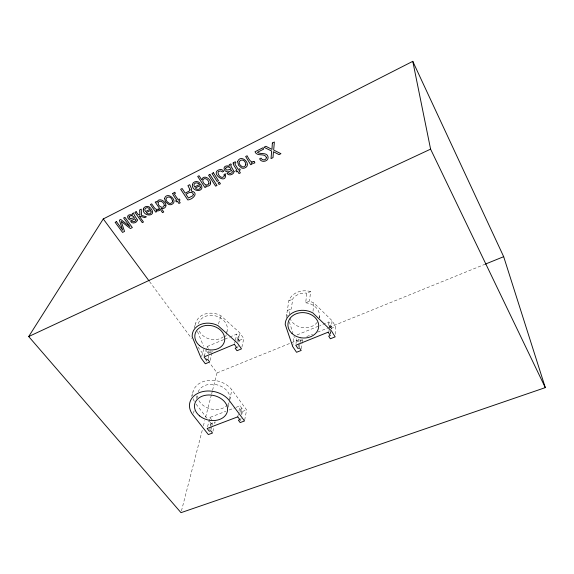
<?xml version="1.0" encoding="UTF-8"?>
<svg xmlns="http://www.w3.org/2000/svg" width="574" height="574" viewBox="0 0 574 574"><rect width="100%" height="100%" fill="white"/><g stroke="black" fill="none" stroke-linecap="round" stroke-linejoin="round"><path stroke-width="0.43" stroke-dasharray="2.87 2.15" d="M335.288 334.269L335.682 326.549L332.009 320.636L313.827 302.914L309.544 301.163L305.684 302.792L306.781 293.199L310.57 291.585L309.544 301.163M331.514 329.153L332.009 320.636M330.387 333.767L330.545 331.198M330.753 327.776L330.911 325.207L328.859 321.921L319.89 325.58M330.66 333.609L330.767 331.894M328.637 325.336L328.859 321.921M328.959 331.844L329.175 328.414M329.232 327.56L329.34 325.845L330.911 325.207M319.409 317.874L319.553 316.181M313.009 311.244L313.827 302.914M301.386 348.698L302.067 342.635M302.168 341.767L302.362 340.038L301.113 338.122M299.585 346.983L299.987 343.532M300.087 342.664L300.697 337.483M298.136 346.746L299.061 338.969M296.005 343.51L296.643 338.344M292.683 346.488L294.017 336.142M289.375 314.452A15.132 12.52 6.6 0 1 289.949 311.23L291.176 308.905L292.884 298.631A14.838 12.384 6.6 0 1 305.949 293.056L306.781 293.199M286.211 317.666L288.822 300.841A17.457 14.572 6.6 0 1 310.57 291.585M244.668 420.103L246.633 409.901L231.882 389.882A21.417 16.244 12.7 0 0 207.515 380.519A21.417 16.244 12.7 0 0 192.642 395.68M241.058 413.696L242.077 408.609L240.018 405.825L235.835 407.44M240.506 420.886L241.015 418.331M241.697 414.93L242.372 411.529L240.621 409.169L242.077 408.609M239.932 412.562L240.621 409.169M237.937 415.985L238.289 414.292M238.978 410.905L240.018 405.825M229.629 399.906L231.882 389.882M228.28 407.188L229.6 401.291M241.876 347.155L243.799 338.567L239.796 332.834L220.847 315.643A17.493 14.056 15 0 0 195.44 325.889M237.593 348.145L238.188 345.57M238.985 342.126L239.38 340.411L237.6 337.871L239.071 337.261L236.84 334.075L230.396 336.78M238.074 341.544L239.071 337.261M237.794 341.365L239.796 332.834M236.997 340.447L237.6 337.871M212.918 431.304L213.944 427.034M214.762 423.619L215.178 421.919L211.081 423.476L210.45 426.037M234.594 343.467L235.204 340.906M235.412 340.052L236.84 334.075M210.902 429.826L211.734 426.417M211.942 425.571L212.775 422.163M209.689 429.517L210.321 426.956M210.529 426.109L211.576 421.847M207.558 426.776L209.897 417.427L225.797 411.307M181.449 510.925L202.263 430.206M203.383 425.865L204.724 420.656M205.621 417.19L211.44 394.618M211.662 393.75L212.337 391.145M212.559 390.277L217.037 372.921L209.596 362.847M225.682 336.708L226.127 335.008M226.343 334.154L227.01 331.6M210.127 360.386L212.115 353.189M193.424 413.273L194.127 410.754M218.507 324.001L220.847 315.643M208.061 358.685L209.402 353.9M209.625 353.103L210.299 350.707M206.001 361.383L207.142 357.38M208.19 353.699L209.094 350.506M196.222 398.586L197.162 395.249M204.279 356.145L207.042 346.603L223.953 339.492M191.616 396.44L193.072 391.446M201.61 356.562L203.713 349.394M194.184 327.998L195.82 322.961M288.822 300.841L292.546 299.255M287.38 310.505L291.176 308.905M224.764 339.155L229.593 337.117M212.559 351.589L208.276 353.376L205.714 349.896M239.38 340.411L243.799 338.567M297.067 334.9L319.079 325.917M217.037 372.921L300.955 338.89M306.767 336.536L312.586 334.176M317.573 332.152L328.371 327.776M329.203 327.438L485.396 264.09M302.362 340.038L297.791 341.882L294.491 336.859M330.968 328.457L335.682 326.549M229.141 410.015L235.003 407.762M242.372 411.529L246.633 409.901M305.684 302.792L308.769 303.309A15.132 12.52 6.6 0 1 318.9 319.388M196.014 404.031L207.314 418.618M209.467 421.395L211.081 423.476M209.897 417.427L212 420.139M149.52 281.54L191.522 338.38M197.901 347.019L204.279 355.65M207.042 346.603L208.405 348.468M329.34 325.845L330.559 327.804M197.478 331.514L203.512 346.172M286.713 314.301L287.28 315.98M289.246 321.863L292.898 332.784M228.976 402.805A16.438 12.47 12.7 0 1 228.086 404.211M227.555 404.864A16.438 12.47 12.7 0 1 212.595 409.341A16.438 12.47 12.7 0 1 198.884 400.58M197.772 397.653A16.438 12.47 12.7 0 1 197.528 395.995M198.13 391.977A16.438 12.47 12.7 0 1 216.857 384.802A16.438 12.47 12.7 0 1 229.959 399.698M194.292 401.362A21.417 16.244 12.7 0 1 193.079 398.27M317.271 322.301A15.132 12.52 6.6 0 1 302.118 327.496A15.132 12.52 6.6 0 1 289.827 317.716M198.36 323.664A14.867 11.946 15 0 1 217.345 316.453A14.867 11.946 15 0 1 226.07 333.759M223.422 336.766A14.867 11.946 15 0 1 198.733 329.942"/><path stroke-width="0.86" d="M28.7 336.543L103.27 218.938L412.778 61.339L503.678 256.678L545.3 387.622L180.997 512.661L28.7 336.543L430.593 149.147L412.778 61.339M485.396 264.09L503.678 256.678M103.27 218.938L148.989 280.822M430.593 149.147L545.3 387.622M137.337 220.014C137.121 222.934 132.264 224.204 130.707 221.542L131.884 220.954L133.656 221.794L135.299 221.047L135.78 220L134.675 218.816C128.576 223.91 123.618 212.947 132.379 214.977L132.235 213.628L133.685 212.911C133.62 214.963 135.995 217.281 137.337 220.014M224.262 175.271L223.917 176.663C221.363 179.016 218.163 175.335 218.041 172.738A2.038 1.83 26.1 0 1 218.665 171.396L220.847 170.909L222.447 171.978L223.795 171.303L222.504 170.105A3.394 3.049 26.1 0 0 220.445 169.445C207.881 171.891 227.505 186.407 225.374 173.814L224.032 174.489L224.262 175.271M164.53 198.475L165.57 201.847L168.684 204.437A4.004 3.444 27.7 0 0 171.296 204.574C179.432 201.661 167.12 190.288 164.53 198.475M172.523 201.115L172.315 202.292L170.736 203.361A2.217 1.909 27.6 0 1 168.971 203.11C161.308 198.324 170.966 193.223 172.523 201.115M165.9 205.277C166.202 207.745 163.167 209.245 161.129 208.204L163.748 211.993L162.485 212.617L155.202 202.105L156.401 201.503L157.082 202.486C158.144 196.918 165.864 201.051 165.9 205.277M143.328 209.13C142.374 217.015 157.19 216.986 151.177 208.742L145.566 211.562C143.019 209.051 147.059 206.188 149.097 208.419L150.366 207.788C148.465 205.564 143.93 205.987 143.328 209.13M151.127 211.928C151.156 214.497 147.331 214.504 146.313 212.552L150.567 210.421L151.127 211.928M266.35 157.341L266.3 158.23C265.396 160.577 261.959 160.34 261.062 158.087L259.606 158.819C261.227 163.145 268.761 161.567 268.108 156.982C267.025 151.787 260.474 154.822 257.403 152.289L263.66 149.14L262.87 147.805L255.007 151.773C257.052 157.018 264.42 152.662 266.35 157.341M129.114 216.814L129.329 217.876L130.276 218.572L134.338 217.833C133.613 215.745 130.355 214.741 129.114 216.814M272.363 143.012L271.961 149.391L265.877 146.284L263.947 147.26L271.674 151.048L271.021 158.603L273.016 157.613L273.446 151.723L279.021 154.621L280.937 153.674L273.669 150.051L274.365 142L272.363 143.012M210.629 182.869C210.873 185.474 207.702 187.016 205.571 185.825L206.253 186.873L204.932 187.533L197.7 176.426L199.056 175.737L201.718 179.834C203.16 174.216 210.723 178.478 210.629 182.869M237.629 161.646L238.519 165.24L241.618 167.988A4.097 3.745 24.1 0 0 244.337 168.125C253.105 165.154 240.671 152.842 237.629 161.646M245.83 164.429L245.536 165.685L243.828 166.833A2.274 2.074 24 0 1 241.998 166.568C234.292 161.509 244.589 155.999 245.83 164.429M193.366 194.471L192.706 195.813L188.459 198.001L186.019 194.349C187.949 192.864 192.627 190.597 193.366 194.471M192.434 184.39C191.199 192.699 206.425 192.498 200.534 183.967L194.643 186.923C192.147 184.304 196.308 181.319 198.403 183.637L199.738 182.97C197.772 180.588 193.115 181.19 192.434 184.39M234.12 171.64C233.747 174.668 228.588 176.333 226.96 173.348L228.258 172.695L230.066 173.599L231.874 172.781L232.47 171.64L231.387 170.349C224.47 175.938 220.158 163.963 229.263 166.18L229.22 164.709L230.813 163.92L231.451 164.939L230.741 165.276L230.791 165.829L234.12 171.64M189.994 189.772L189.327 191.013L185.208 193.144L182.13 188.523L180.652 189.269L187.82 199.974C192.972 199.422 199.307 192.742 191.293 190.991L191.702 189.155L189.736 184.684L187.913 185.61L189.994 189.772M200.355 187.296C200.326 189.915 196.416 190.044 195.368 187.956L199.838 185.725L200.355 187.296M164.264 205.542C163.432 209.28 158.288 206.375 158.166 203.533C158.115 198.769 164.774 202.098 164.264 205.542M225.654 168.196L225.797 169.352L226.744 170.105L231.114 169.287C230.49 166.905 226.974 166.015 225.654 168.196M172.796 193.424L173.226 195.117L176.706 200.254L175.644 200.785L176.362 201.847L177.423 201.316L178.88 203.469L180.214 202.801L178.758 200.649L180.014 200.017L179.296 198.956L178.04 199.587L174.611 194.514L174.525 193.825L175.465 193.273L174.761 192.24L172.796 193.424M233.152 162.987L233.518 164.774L236.875 170.177L235.749 170.736L236.445 171.856L237.571 171.289L238.978 173.556L240.391 172.853L238.985 170.586L240.319 169.918L239.623 168.799L238.296 169.466L234.981 164.135L234.924 163.411L235.921 162.822L235.247 161.732L233.152 162.987M208.979 183.293C207.472 187.626 201.675 182.855 202.902 179.655C205.162 176.613 209.123 180.501 208.979 183.293M158.639 209.051C155.31 211.196 153.215 205.729 151.715 203.863L150.424 204.516L155.741 212.136L156.967 211.526L156.056 210.213L158.367 210.873L159.579 210.407L158.639 209.051M254.002 161.373C250.479 163.726 248.42 157.864 247.078 155.769L245.658 156.487L250.695 164.745L252.036 164.071L251.175 162.65L253.572 163.353L254.892 162.837L254.002 161.373M116.472 221.636L115.152 222.303L122.563 232.42L124.529 231.444L121.214 221.406L130.377 228.538L132.343 227.562L124.967 217.352L123.647 218.02L129.903 226.615L120.741 219.483L119.37 220.172L122.685 230.21L116.472 221.636M136.153 211.713L134.926 212.33L142.266 222.626L143.486 222.016L139.238 216.054L144.777 217.611L146.413 216.793L141.505 215.429L141.233 209.151L139.597 209.976L139.927 214.985L138.169 214.547L136.153 211.713M209.933 174.496L208.563 175.192L215.616 186.155L216.979 185.474L209.933 174.496M213.399 172.752L212 173.463L217.116 181.456L218.515 180.753L213.399 172.752M219.462 182.238L218.063 182.934L219.038 184.448L220.43 183.759L219.462 182.238M234.386 344.321L204.05 356.942L206.375 360.085L207.831 359.482L209.682 361.986L205.327 363.787L201.144 358.154L192.197 336.751A17.83 14.207 14.9 0 1 200.304 324.611A17.83 14.207 14.9 0 1 218.041 325.673L237.399 343.073L241.489 348.87L236.99 350.728L235.175 348.167L236.675 347.543L234.386 344.321M328.199 332.159L295.789 345.232L297.935 348.475L299.484 347.851L301.192 350.434L296.536 352.293L292.683 346.488L285.206 324.396A18.153 14.902 6.6 0 1 294.598 311.84A18.153 14.902 6.6 0 1 312.844 312.916L331.413 330.861L335.159 336.845L330.351 338.768L328.687 336.12L330.287 335.481L328.199 332.159M237.765 416.832L207.128 428.477L209.273 431.218L210.694 430.679L212.509 433.011L208.348 434.583L192.95 414.959A21.812 16.373 12.6 0 1 199.515 392.58A21.812 16.373 12.6 0 1 229.435 400.745L244.502 420.95L240.169 422.586L238.382 420.204L239.867 419.637L237.765 416.832M199.644 415.928A16.746 12.571 12.6 0 0 227.146 412.24A16.746 12.571 12.6 0 0 206.274 395.156A16.746 12.571 12.6 0 0 199.644 415.928M292.044 333.537A15.433 12.664 6.6 0 0 318.039 329.584A15.433 12.664 6.6 0 0 299.858 312.808A15.433 12.664 6.6 0 0 292.044 333.537M199.522 345.613A15.161 12.076 14.9 0 0 224.362 341.817A15.161 12.076 14.9 0 0 205.463 325.558A15.161 12.076 14.9 0 0 199.522 345.613"/></g></svg>
